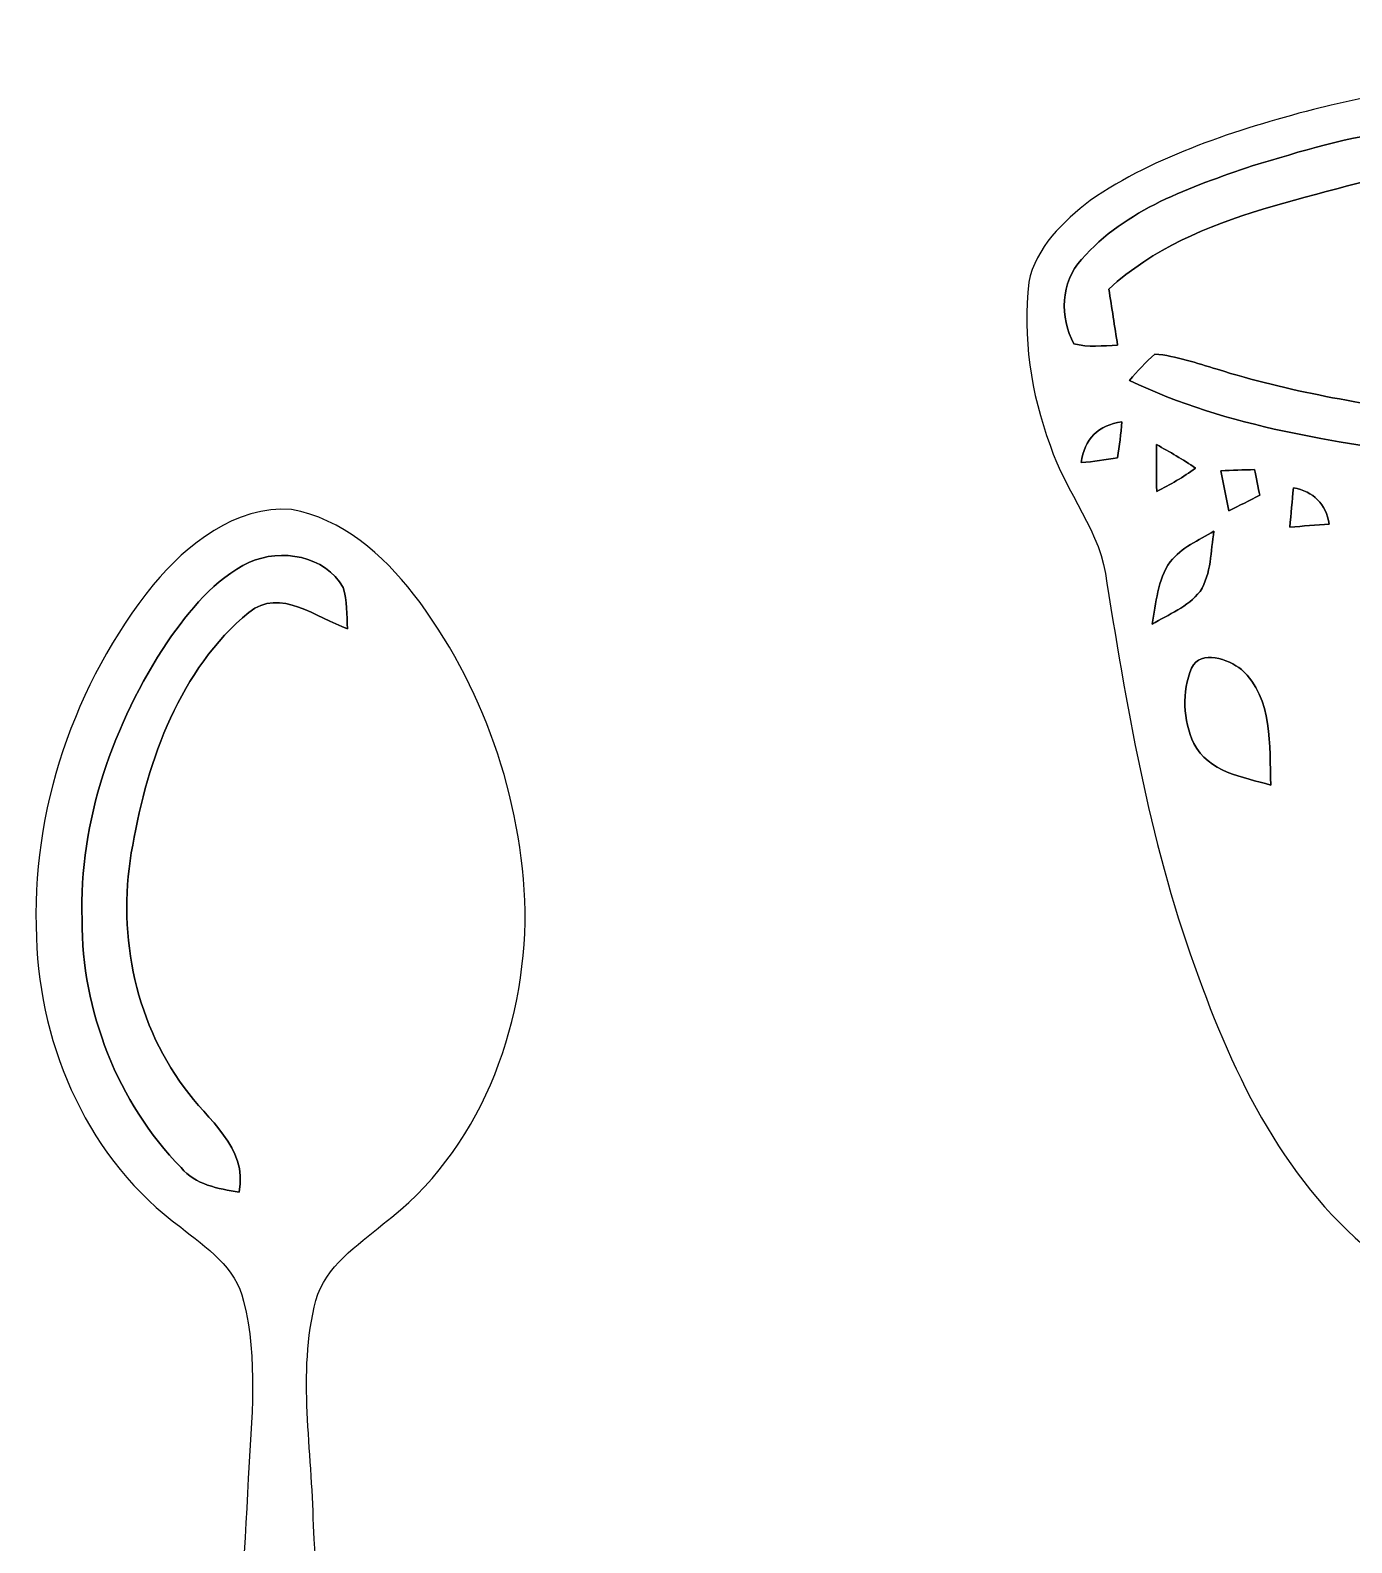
# Model space of a CAD drawing. Header units: centimetres. Extents: x -7.1 to 7.1, y -5.6 to 5.6.
# Drawn here: x -7.08 to -1.61, y -0.64 to 5.62 of the extents above; entities that cross this region are included whole.
import ezdxf

# ---------------------------------------------------------------- set-up
doc = ezdxf.new("R2010")
doc.units = ezdxf.units.CM
doc.header["$MEASUREMENT"] = 0
doc.layers.add('Camada 1', color=7, linetype='Continuous')

msp = doc.modelspace()

# ---------------------------------------------------------------- linework, layer by layer
at = {"layer": 'Camada 1', "color": 250}
for points, knots in [([(-1.77165, 5.29412), (-0.9839, 5.48498), (-0.17426, 5.56965), (0.63394, 5.60458), (0.63394, 5.60458), (1.10842, 5.62151), (1.58255, 5.58375), (2.05493, 5.54389), (2.05493, 5.54389), (2.6557, 5.47687), (3.25895, 5.39433), (3.83821, 5.21404), (3.83821, 5.21404), (4.07317, 5.13608), (4.31024, 5.04789), (4.51026, 4.89795), (4.51026, 4.89795), (4.61856, 4.81717), (4.71134, 4.70534), (4.74132, 4.57129), (4.74132, 4.57129), (4.75967, 4.40655), (4.74132, 4.24003), (4.70887, 4.07846), (4.70887, 4.07846), (4.95511, 4.25414), (5.27156, 4.33069), (5.56894, 4.26614), (5.56894, 4.26614), (5.64161, 4.24885), (5.71146, 4.22027), (5.78484, 4.20511), (5.78484, 4.20511), (5.87657, 4.22839), (5.97641, 4.29436), (6.06848, 4.23298), (6.06848, 4.23298), (6.18067, 4.17547), (6.18418, 4.04176), (6.1923, 3.93242), (6.1923, 3.93242), (6.27097, 3.81141), (6.36905, 3.69958), (6.40997, 3.55776), (6.40997, 3.55776), (6.53661, 3.19334), (6.45089, 2.79541), (6.29391, 2.45497), (6.29391, 2.45497), (6.17607, 2.20098), (5.97887, 1.98437), (5.73369, 1.8482), (5.73369, 1.8482), (5.51427, 1.72084), (5.26803, 1.65347), (5.0299, 1.57056), (5.0299, 1.57056), (4.73533, 1.4545), (4.44853, 1.30774), (4.20616, 1.10137), (4.20616, 1.10137), (4.24885, 1.01282), (4.30705, 0.91722), (4.27567, 0.81526), (4.27567, 0.81526), (4.24427, 0.66111), (4.06364, 0.57396), (3.91971, 0.62864), (3.91971, 0.62864), (3.78071, 0.66569), (3.71439, 0.80503), (3.65583, 0.92287), (3.65583, 0.92287), (3.538, 0.77187), (3.40606, 0.63146), (3.25191, 0.51717), (3.25191, 0.51717), (3.2773, 0.34995), (3.3401, 0.13864), (3.20886, 0.00105), (3.20886, 0.00105), (2.93441, -0.20143), (2.59186, -0.27586), (2.26659, -0.3556), (2.26659, -0.3556), (1.50424, -0.5094), (0.71613, -0.52492), (-0.05503, -0.42862), (-0.05503, -0.42862), (-0.46743, -0.36617), (-0.88511, -0.28645), (-1.26188, -0.09983), (-1.26188, -0.09983), (-1.35078, -0.05009), (-1.45625, 0.00423), (-1.48519, 0.11041), (-1.48519, 0.11041), (-1.51977, 0.2427), (-1.49119, 0.38064), (-1.45696, 0.51011), (-1.45696, 0.51011), (-1.85561, 0.79587), (-2.0835, 1.25024), (-2.24579, 1.70074), (-2.24579, 1.70074), (-2.44228, 2.22673), (-2.53717, 2.78165), (-2.62643, 3.33375), (-2.62643, 3.33375), (-2.64653, 3.54612), (-2.79822, 3.70699), (-2.86103, 3.90455), (-2.86103, 3.90455), (-2.94111, 4.11868), (-2.97497, 4.35115), (-2.94922, 4.5787), (-2.94922, 4.5787), (-2.92028, 4.72263), (-2.80704, 4.83059), (-2.69558, 4.91737), (-2.69558, 4.91737), (-2.41793, 5.10611), (-2.09303, 5.2077), (-1.77165, 5.29412)], [0, 0, 0, 0, 0.03125, 0.03125, 0.03125, 0.03125, 0.0625, 0.0625, 0.0625, 0.0625, 0.09375, 0.09375, 0.09375, 0.09375, 0.125, 0.125, 0.125, 0.125, 0.15625, 0.15625, 0.15625, 0.15625, 0.1875, 0.1875, 0.1875, 0.1875, 0.21875, 0.21875, 0.21875, 0.21875, 0.25, 0.25, 0.25, 0.25, 0.28125, 0.28125, 0.28125, 0.28125, 0.3125, 0.3125, 0.3125, 0.3125, 0.34375, 0.34375, 0.34375, 0.34375, 0.375, 0.375, 0.375, 0.375, 0.40625, 0.40625, 0.40625, 0.40625, 0.4375, 0.4375, 0.4375, 0.4375, 0.46875, 0.46875, 0.46875, 0.46875, 0.5, 0.5, 0.5, 0.5, 0.53125, 0.53125, 0.53125, 0.53125, 0.5625, 0.5625, 0.5625, 0.5625, 0.59375, 0.59375, 0.59375, 0.59375, 0.625, 0.625, 0.625, 0.625, 0.65625, 0.65625, 0.65625, 0.65625, 0.6875, 0.6875, 0.6875, 0.6875, 0.71875, 0.71875, 0.71875, 0.71875, 0.75, 0.75, 0.75, 0.75, 0.78125, 0.78125, 0.78125, 0.78125, 0.8125, 0.8125, 0.8125, 0.8125, 0.84375, 0.84375, 0.84375, 0.84375, 0.875, 0.875, 0.875, 0.875, 0.90625, 0.90625, 0.90625, 0.90625, 0.9375, 0.9375, 0.9375, 0.9375, 1, 1, 1, 1]), ([(-2.0253, 5.05989), (-2.0253, 5.05989), (-2.0253, 5.05989), (-2.0253, 5.05989), (-2.0253, 5.05989), (-2.27858, 4.97382), (-2.54987, 4.88102), (-2.73085, 4.67325), (-2.73085, 4.67325), (-2.81798, 4.57799), (-2.82222, 4.43442), (-2.7626, 4.32364), (-2.7626, 4.32364), (-2.70333, 4.30917), (-2.64195, 4.31553), (-2.58197, 4.31835), (-2.58197, 4.31835), (-2.59362, 4.39596), (-2.60597, 4.47321), (-2.61796, 4.55048), (-2.61796, 4.55048), (-2.25036, 4.88738), (-1.73177, 4.91559), (-1.28588, 5.08494), (-1.28588, 5.08494), (-1.32396, 5.1255), (-1.3416, 5.21088), (-1.41005, 5.20206), (-1.41005, 5.20206), (-1.62065, 5.18759), (-1.82386, 5.11951), (-2.0253, 5.05989)], [0, 0, 0, 0, 0.1111111, 0.1111111, 0.1111111, 0.1111111, 0.2222222, 0.2222222, 0.2222222, 0.2222222, 0.3333333, 0.3333333, 0.3333333, 0.3333333, 0.4444444, 0.4444444, 0.4444444, 0.4444444, 0.5555556, 0.5555556, 0.5555556, 0.5555556, 0.6666667, 0.6666667, 0.6666667, 0.6666667, 0.7777778, 0.7777778, 0.7777778, 0.7777778, 1, 1, 1, 1]), ([(-2.53223, 4.17264), (-2.53223, 4.17264), (-2.53223, 4.17264), (-2.53223, 4.17264), (-2.53223, 4.17264), (-2.32938, 4.07458), (-2.11208, 4.00967), (-1.8923, 3.96239), (-1.8923, 3.96239), (-1.08408, 3.79694), (-0.25752, 3.75355), (0.56479, 3.72921), (0.56479, 3.72921), (1.05867, 3.71439), (1.55222, 3.74402), (2.04576, 3.76061), (2.04576, 3.76061), (2.15582, 3.76273), (2.26342, 3.78848), (2.36573, 3.82693), (2.36573, 3.82693), (2.35303, 3.86785), (2.34032, 3.90877), (2.32762, 3.94935), (2.32762, 3.94935), (1.13135, 3.87879), (-0.07338, 3.87809), (-1.26364, 4.03048), (-1.26364, 4.03048), (-1.5688, 4.07563), (-1.87501, 4.12537), (-2.16992, 4.21886), (-2.16992, 4.21886), (-2.25495, 4.24356), (-2.33927, 4.27389), (-2.4278, 4.28166), (-2.4278, 4.28166), (-2.46627, 4.24921), (-2.49907, 4.2104), (-2.53223, 4.17264)], [0, 0, 0, 0, 0.0909091, 0.0909091, 0.0909091, 0.0909091, 0.1818182, 0.1818182, 0.1818182, 0.1818182, 0.2727273, 0.2727273, 0.2727273, 0.2727273, 0.3636364, 0.3636364, 0.3636364, 0.3636364, 0.4545455, 0.4545455, 0.4545455, 0.4545455, 0.5454545, 0.5454545, 0.5454545, 0.5454545, 0.6363636, 0.6363636, 0.6363636, 0.6363636, 0.7272727, 0.7272727, 0.7272727, 0.7272727, 0.8181818, 0.8181818, 0.8181818, 0.8181818, 1, 1, 1, 1]), ([(-2.7319, 3.83222), (-2.7319, 3.83222), (-2.7319, 3.83222), (-2.7319, 3.83222), (-2.7319, 3.83222), (-2.68181, 3.8368), (-2.63172, 3.84352), (-2.58197, 3.85268), (-2.58197, 3.85268), (-2.57386, 3.90207), (-2.56786, 3.95145), (-2.56399, 4.0012), (-2.56399, 4.0012), (-2.66064, 3.9885), (-2.72026, 3.92959), (-2.7319, 3.83222)], [0, 0, 0, 0, 0.2, 0.2, 0.2, 0.2, 0.4, 0.4, 0.4, 0.4, 0.6, 0.6, 0.6, 0.6, 1, 1, 1, 1]), ([(-2.42076, 3.90701), (-2.42076, 3.90701), (-2.42076, 3.90701), (-2.42076, 3.90701), (-2.42076, 3.90701), (-2.42147, 3.84245), (-2.42147, 3.77754), (-2.42005, 3.71264), (-2.42005, 3.71264), (-2.36466, 3.7419), (-2.30928, 3.77189), (-2.25918, 3.80965), (-2.25918, 3.80965), (-2.31104, 3.84527), (-2.36573, 3.87667), (-2.42076, 3.90701)], [0, 0, 0, 0, 0.2, 0.2, 0.2, 0.2, 0.4, 0.4, 0.4, 0.4, 0.6, 0.6, 0.6, 0.6, 1, 1, 1, 1]), ([(-2.15477, 3.79906), (-2.15477, 3.79906), (-2.15477, 3.79906), (-2.15477, 3.79906), (-2.15477, 3.79906), (-2.14383, 3.74368), (-2.13254, 3.68793), (-2.1209, 3.63255), (-2.1209, 3.63255), (-2.07856, 3.65441), (-2.03624, 3.67595), (-1.9939, 3.6978), (-1.9939, 3.6978), (-1.99918, 3.72426), (-2.00942, 3.77718), (-2.01471, 3.80364), (-2.01471, 3.80364), (-2.06162, 3.80223), (-2.10819, 3.80083), (-2.15477, 3.79906)], [0, 0, 0, 0, 0.1666667, 0.1666667, 0.1666667, 0.1666667, 0.3333333, 0.3333333, 0.3333333, 0.3333333, 0.5, 0.5, 0.5, 0.5, 0.6666667, 0.6666667, 0.6666667, 0.6666667, 1, 1, 1, 1]), ([(-1.8542, 3.72779), (-1.8542, 3.72779), (-1.8542, 3.72779), (-1.8542, 3.72779), (-1.8542, 3.72779), (-1.85949, 3.67383), (-1.86443, 3.61984), (-1.86901, 3.56588), (-1.86901, 3.56588), (-1.81468, 3.56941), (-1.76035, 3.57363), (-1.70602, 3.57823), (-1.70602, 3.57823), (-1.71944, 3.66077), (-1.77165, 3.71439), (-1.8542, 3.72779)], [0, 0, 0, 0, 0.2, 0.2, 0.2, 0.2, 0.4, 0.4, 0.4, 0.4, 0.6, 0.6, 0.6, 0.6, 1, 1, 1, 1]), ([(-6.57189, 3.32705), (-6.43008, 3.49496), (-6.23252, 3.65441), (-6.00004, 3.63819), (-6.00004, 3.63819), (-5.78979, 3.60079), (-5.62151, 3.45193), (-5.49416, 3.2886), (-5.49416, 3.2886), (-5.20805, 2.91358), (-5.04437, 2.44722), (-5.03273, 1.9759), (-5.03273, 1.9759), (-5.03096, 1.48872), (-5.22216, 0.98), (-5.62044, 0.68192), (-5.62044, 0.68192), (-5.72735, 0.59265), (-5.85857, 0.50765), (-5.89879, 0.36583), (-5.89879, 0.36583), (-5.97675, 0.05997), (-5.91255, -0.25505), (-5.90902, -0.56515), (-5.90902, -0.56515), (-5.87199, -1.17615), (-5.8046, -1.78611), (-5.80813, -2.39888), (-5.80813, -2.39888), (-5.80178, -2.66312), (-5.92561, -2.92206), (-5.86105, -3.18593), (-5.86105, -3.18593), (-5.80284, -3.40184), (-5.68254, -3.59762), (-5.53049, -3.7599), (-5.53049, -3.7599), (-5.5065, -3.89995), (-5.49733, -4.052), (-5.40173, -4.16594), (-5.40173, -4.16594), (-5.32482, -4.25944), (-5.28355, -4.37409), (-5.28355, -4.49579), (-5.28355, -4.49579), (-5.33435, -4.52225), (-5.38585, -4.54837), (-5.43701, -4.57446), (-5.43701, -4.57446), (-5.37174, -4.70817), (-5.2645, -4.84645), (-5.32448, -5.00308), (-5.32448, -5.00308), (-5.33681, -5.10222), (-5.43736, -5.13644), (-5.49909, -5.19923), (-5.49909, -5.19923), (-5.53366, -5.30825), (-5.51461, -5.44936), (-5.61869, -5.5245), (-5.61869, -5.5245), (-5.69982, -5.59328), (-5.81306, -5.57917), (-5.90515, -5.54426), (-5.90515, -5.54426), (-6.04801, -5.48252), (-6.19901, -5.6028), (-6.3433, -5.54355), (-6.3433, -5.54355), (-6.49887, -5.45747), (-6.43431, -5.24968), (-6.5352, -5.12514), (-6.5352, -5.12514), (-6.63327, -4.98122), (-6.71583, -4.81612), (-6.67702, -4.6369), (-6.67702, -4.6369), (-6.72958, -4.53143), (-6.79803, -4.41254), (-6.75286, -4.2919), (-6.75286, -4.2919), (-6.72182, -4.24497), (-6.67878, -4.20863), (-6.63857, -4.16984), (-6.63857, -4.16984), (-6.65797, -4.10562), (-6.67561, -4.03684), (-6.64279, -3.97369), (-6.64279, -3.97369), (-6.52604, -3.69217), (-6.29603, -3.46357), (-6.23111, -3.15911), (-6.23111, -3.15911), (-6.17889, -2.87937), (-6.30344, -2.60772), (-6.29143, -2.32833), (-6.29143, -2.32833), (-6.27873, -1.67464), (-6.20888, -1.02376), (-6.17855, -0.37112), (-6.17855, -0.37112), (-6.16408, -0.12734), (-6.13798, 0.12312), (-6.1976, 0.36264), (-6.1976, 0.36264), (-6.22828, 0.5027), (-6.35353, 0.5849), (-6.45795, 0.66852), (-6.45795, 0.66852), (-6.83365, 0.94262), (-7.04179, 1.40794), (-7.0545, 1.86689), (-7.0545, 1.86689), (-7.08025, 2.39112), (-6.89785, 2.91818), (-6.57189, 3.32705)], [0, 0, 0, 0, 0.0333333, 0.0333333, 0.0333333, 0.0333333, 0.0666667, 0.0666667, 0.0666667, 0.0666667, 0.1, 0.1, 0.1, 0.1, 0.1333333, 0.1333333, 0.1333333, 0.1333333, 0.1666667, 0.1666667, 0.1666667, 0.1666667, 0.2, 0.2, 0.2, 0.2, 0.2333333, 0.2333333, 0.2333333, 0.2333333, 0.2666667, 0.2666667, 0.2666667, 0.2666667, 0.3, 0.3, 0.3, 0.3, 0.3333333, 0.3333333, 0.3333333, 0.3333333, 0.3666667, 0.3666667, 0.3666667, 0.3666667, 0.4, 0.4, 0.4, 0.4, 0.4333333, 0.4333333, 0.4333333, 0.4333333, 0.4666667, 0.4666667, 0.4666667, 0.4666667, 0.5, 0.5, 0.5, 0.5, 0.5333333, 0.5333333, 0.5333333, 0.5333333, 0.5666667, 0.5666667, 0.5666667, 0.5666667, 0.6, 0.6, 0.6, 0.6, 0.6333333, 0.6333333, 0.6333333, 0.6333333, 0.6666667, 0.6666667, 0.6666667, 0.6666667, 0.7, 0.7, 0.7, 0.7, 0.7333333, 0.7333333, 0.7333333, 0.7333333, 0.7666667, 0.7666667, 0.7666667, 0.7666667, 0.8, 0.8, 0.8, 0.8, 0.8333333, 0.8333333, 0.8333333, 0.8333333, 0.8666667, 0.8666667, 0.8666667, 0.8666667, 0.9, 0.9, 0.9, 0.9, 0.9333333, 0.9333333, 0.9333333, 0.9333333, 1, 1, 1, 1]), ([(-2.36431, 3.42229), (-2.36431, 3.42229), (-2.36431, 3.42229), (-2.36431, 3.42229), (-2.36431, 3.42229), (-2.41652, 3.3468), (-2.42217, 3.25154), (-2.4391, 3.16406), (-2.4391, 3.16406), (-2.37031, 3.20392), (-2.29164, 3.23532), (-2.24084, 3.29952), (-2.24084, 3.29952), (-2.19321, 3.37326), (-2.19674, 3.46569), (-2.18334, 3.54894), (-2.18334, 3.54894), (-2.24649, 3.51189), (-2.31705, 3.48051), (-2.36431, 3.42229)], [0, 0, 0, 0, 0.1666667, 0.1666667, 0.1666667, 0.1666667, 0.3333333, 0.3333333, 0.3333333, 0.3333333, 0.5, 0.5, 0.5, 0.5, 0.6666667, 0.6666667, 0.6666667, 0.6666667, 1, 1, 1, 1]), ([(-6.17326, 3.41982), (-6.17326, 3.41982), (-6.17326, 3.41982), (-6.17326, 3.41982), (-6.17326, 3.41982), (-6.3193, 3.35138), (-6.42196, 3.21944), (-6.51298, 3.09104), (-6.51298, 3.09104), (-6.73629, 2.75201), (-6.87916, 2.3502), (-6.86611, 1.94062), (-6.86611, 1.94062), (-6.86681, 1.56316), (-6.71936, 1.18638), (-6.45653, 0.9151), (-6.45653, 0.9151), (-6.39692, 0.84384), (-6.30273, 0.82832), (-6.21629, 0.8135), (-6.21629, 0.8135), (-6.17855, 1.00153), (-6.34894, 1.11195), (-6.44313, 1.24636), (-6.44313, 1.24636), (-6.65514, 1.53034), (-6.72217, 1.90465), (-6.65656, 2.24966), (-6.65656, 2.24966), (-6.59341, 2.60419), (-6.46182, 2.97673), (-6.17607, 3.21239), (-6.17607, 3.21239), (-6.04555, 3.31786), (-5.89526, 3.18947), (-5.76757, 3.14466), (-5.76757, 3.14466), (-5.77108, 3.2018), (-5.76932, 3.26036), (-5.7859, 3.31576), (-5.7859, 3.31576), (-5.85964, 3.44769), (-6.04307, 3.47873), (-6.17326, 3.41982)], [0, 0, 0, 0, 0.0833333, 0.0833333, 0.0833333, 0.0833333, 0.1666667, 0.1666667, 0.1666667, 0.1666667, 0.25, 0.25, 0.25, 0.25, 0.3333333, 0.3333333, 0.3333333, 0.3333333, 0.4166667, 0.4166667, 0.4166667, 0.4166667, 0.5, 0.5, 0.5, 0.5, 0.5833333, 0.5833333, 0.5833333, 0.5833333, 0.6666667, 0.6666667, 0.6666667, 0.6666667, 0.75, 0.75, 0.75, 0.75, 0.8333333, 0.8333333, 0.8333333, 0.8333333, 1, 1, 1, 1]), ([(-2.27576, 2.98202), (-2.27576, 2.98202), (-2.27576, 2.98202), (-2.27576, 2.98202), (-2.27576, 2.98202), (-2.31705, 2.88395), (-2.30998, 2.76647), (-2.26659, 2.67017), (-2.26659, 2.67017), (-2.20661, 2.55164), (-2.0634, 2.53118), (-1.94804, 2.49836), (-1.94804, 2.49836), (-1.95474, 2.6603), (-1.93674, 2.85679), (-2.0694, 2.97602), (-2.0694, 2.97602), (-2.12372, 3.01871), (-2.2359, 3.06069), (-2.27576, 2.98202)], [0, 0, 0, 0, 0.1666667, 0.1666667, 0.1666667, 0.1666667, 0.3333333, 0.3333333, 0.3333333, 0.3333333, 0.5, 0.5, 0.5, 0.5, 0.6666667, 0.6666667, 0.6666667, 0.6666667, 1, 1, 1, 1])]:
    msp.add_open_spline(points, degree=3, knots=knots, dxfattribs=at)
at = {"layer": 'Camada 1', "color": 8}
for points, knots in [([(-2.0253, 5.05989), (-1.82386, 5.11951), (-1.62065, 5.18759), (-1.41005, 5.20206), (-1.41005, 5.20206), (-1.3416, 5.21088), (-1.32396, 5.1255), (-1.28588, 5.08494), (-1.28588, 5.08494), (-1.73177, 4.91559), (-2.25036, 4.88738), (-2.61796, 4.55048), (-2.61796, 4.55048), (-2.60597, 4.47321), (-2.59362, 4.39596), (-2.58197, 4.31835), (-2.58197, 4.31835), (-2.64195, 4.31553), (-2.70333, 4.30917), (-2.7626, 4.32364), (-2.7626, 4.32364), (-2.82222, 4.43442), (-2.81798, 4.57799), (-2.73085, 4.67325), (-2.73085, 4.67325), (-2.54987, 4.88102), (-2.27858, 4.97382), (-2.0253, 5.05989)], [0, 0, 0, 0, 0.125, 0.125, 0.125, 0.125, 0.25, 0.25, 0.25, 0.25, 0.375, 0.375, 0.375, 0.375, 0.5, 0.5, 0.5, 0.5, 0.625, 0.625, 0.625, 0.625, 0.75, 0.75, 0.75, 0.75, 1, 1, 1, 1]), ([(-2.53223, 4.17264), (-2.49907, 4.2104), (-2.46627, 4.24921), (-2.4278, 4.28166), (-2.4278, 4.28166), (-2.33927, 4.27389), (-2.25495, 4.24356), (-2.16992, 4.21886), (-2.16992, 4.21886), (-1.87501, 4.12537), (-1.5688, 4.07563), (-1.26364, 4.03048), (-1.26364, 4.03048), (-0.07338, 3.87809), (1.13135, 3.87879), (2.32762, 3.94935), (2.32762, 3.94935), (2.34032, 3.90877), (2.35303, 3.86785), (2.36573, 3.82693), (2.36573, 3.82693), (2.26342, 3.78848), (2.15582, 3.76273), (2.04576, 3.76061), (2.04576, 3.76061), (1.55222, 3.74402), (1.05867, 3.71439), (0.56479, 3.72921), (0.56479, 3.72921), (-0.25752, 3.75355), (-1.08408, 3.79694), (-1.8923, 3.96239), (-1.8923, 3.96239), (-2.11208, 4.00967), (-2.32938, 4.07458), (-2.53223, 4.17264)], [0, 0, 0, 0, 0.1, 0.1, 0.1, 0.1, 0.2, 0.2, 0.2, 0.2, 0.3, 0.3, 0.3, 0.3, 0.4, 0.4, 0.4, 0.4, 0.5, 0.5, 0.5, 0.5, 0.6, 0.6, 0.6, 0.6, 0.7, 0.7, 0.7, 0.7, 0.8, 0.8, 0.8, 0.8, 1, 1, 1, 1]), ([(-2.7319, 3.83222), (-2.72026, 3.92959), (-2.66064, 3.9885), (-2.56399, 4.0012), (-2.56399, 4.0012), (-2.56786, 3.95145), (-2.57386, 3.90207), (-2.58197, 3.85268), (-2.58197, 3.85268), (-2.63172, 3.84352), (-2.68181, 3.8368), (-2.7319, 3.83222)], [0, 0, 0, 0, 0.25, 0.25, 0.25, 0.25, 0.5, 0.5, 0.5, 0.5, 1, 1, 1, 1]), ([(-2.42076, 3.90701), (-2.36573, 3.87667), (-2.31104, 3.84527), (-2.25918, 3.80965), (-2.25918, 3.80965), (-2.30928, 3.77189), (-2.36466, 3.7419), (-2.42005, 3.71264), (-2.42005, 3.71264), (-2.42147, 3.77754), (-2.42147, 3.84245), (-2.42076, 3.90701)], [0, 0, 0, 0, 0.25, 0.25, 0.25, 0.25, 0.5, 0.5, 0.5, 0.5, 1, 1, 1, 1]), ([(-2.15477, 3.79906), (-2.10819, 3.80083), (-2.06162, 3.80223), (-2.01471, 3.80364), (-2.01471, 3.80364), (-2.00942, 3.77718), (-1.99918, 3.72426), (-1.9939, 3.6978), (-1.9939, 3.6978), (-2.03624, 3.67595), (-2.07856, 3.65441), (-2.1209, 3.63255), (-2.1209, 3.63255), (-2.13254, 3.68793), (-2.14383, 3.74368), (-2.15477, 3.79906)], [0, 0, 0, 0, 0.2, 0.2, 0.2, 0.2, 0.4, 0.4, 0.4, 0.4, 0.6, 0.6, 0.6, 0.6, 1, 1, 1, 1]), ([(-1.8542, 3.72779), (-1.77165, 3.71439), (-1.71944, 3.66077), (-1.70602, 3.57823), (-1.70602, 3.57823), (-1.76035, 3.57363), (-1.81468, 3.56941), (-1.86901, 3.56588), (-1.86901, 3.56588), (-1.86443, 3.61984), (-1.85949, 3.67383), (-1.8542, 3.72779)], [0, 0, 0, 0, 0.25, 0.25, 0.25, 0.25, 0.5, 0.5, 0.5, 0.5, 1, 1, 1, 1]), ([(-2.36431, 3.42229), (-2.31705, 3.48051), (-2.24649, 3.51189), (-2.18334, 3.54894), (-2.18334, 3.54894), (-2.19674, 3.46569), (-2.19321, 3.37326), (-2.24084, 3.29952), (-2.24084, 3.29952), (-2.29164, 3.23532), (-2.37031, 3.20392), (-2.4391, 3.16406), (-2.4391, 3.16406), (-2.42217, 3.25154), (-2.41652, 3.3468), (-2.36431, 3.42229)], [0, 0, 0, 0, 0.2, 0.2, 0.2, 0.2, 0.4, 0.4, 0.4, 0.4, 0.6, 0.6, 0.6, 0.6, 1, 1, 1, 1]), ([(-6.17326, 3.41982), (-6.04307, 3.47873), (-5.85964, 3.44769), (-5.7859, 3.31576), (-5.7859, 3.31576), (-5.76932, 3.26036), (-5.77108, 3.2018), (-5.76757, 3.14466), (-5.76757, 3.14466), (-5.89526, 3.18947), (-6.04555, 3.31786), (-6.17607, 3.21239), (-6.17607, 3.21239), (-6.46182, 2.97673), (-6.59341, 2.60419), (-6.65656, 2.24966), (-6.65656, 2.24966), (-6.72217, 1.90465), (-6.65514, 1.53034), (-6.44313, 1.24636), (-6.44313, 1.24636), (-6.34894, 1.11195), (-6.17855, 1.00153), (-6.21629, 0.8135), (-6.21629, 0.8135), (-6.30273, 0.82832), (-6.39692, 0.84384), (-6.45653, 0.9151), (-6.45653, 0.9151), (-6.71936, 1.18638), (-6.86681, 1.56316), (-6.86611, 1.94062), (-6.86611, 1.94062), (-6.87916, 2.3502), (-6.73629, 2.75201), (-6.51298, 3.09104), (-6.51298, 3.09104), (-6.42196, 3.21944), (-6.3193, 3.35138), (-6.17326, 3.41982)], [0, 0, 0, 0, 0.0909091, 0.0909091, 0.0909091, 0.0909091, 0.1818182, 0.1818182, 0.1818182, 0.1818182, 0.2727273, 0.2727273, 0.2727273, 0.2727273, 0.3636364, 0.3636364, 0.3636364, 0.3636364, 0.4545455, 0.4545455, 0.4545455, 0.4545455, 0.5454545, 0.5454545, 0.5454545, 0.5454545, 0.6363636, 0.6363636, 0.6363636, 0.6363636, 0.7272727, 0.7272727, 0.7272727, 0.7272727, 0.8181818, 0.8181818, 0.8181818, 0.8181818, 1, 1, 1, 1]), ([(-2.27576, 2.98202), (-2.2359, 3.06069), (-2.12372, 3.01871), (-2.0694, 2.97602), (-2.0694, 2.97602), (-1.93674, 2.85679), (-1.95474, 2.6603), (-1.94804, 2.49836), (-1.94804, 2.49836), (-2.0634, 2.53118), (-2.20661, 2.55164), (-2.26659, 2.67017), (-2.26659, 2.67017), (-2.30998, 2.76647), (-2.31705, 2.88395), (-2.27576, 2.98202)], [0, 0, 0, 0, 0.2, 0.2, 0.2, 0.2, 0.4, 0.4, 0.4, 0.4, 0.6, 0.6, 0.6, 0.6, 1, 1, 1, 1])]:
    msp.add_open_spline(points, degree=3, knots=knots, dxfattribs=at)

doc.saveas('drawing.dxf')
